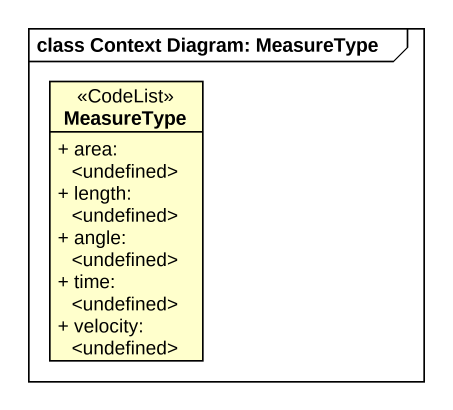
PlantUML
@startuml
mainframe class Context Diagram: MeasureType
hide circle
hide empty members
skinparam classAttributeIconSize 0
class MeasureType <<CodeList>> {
  + area: <undefined>
  + length: <undefined>
  + angle: <undefined>
  + time: <undefined>
  + velocity: <undefined>
}
@enduml
